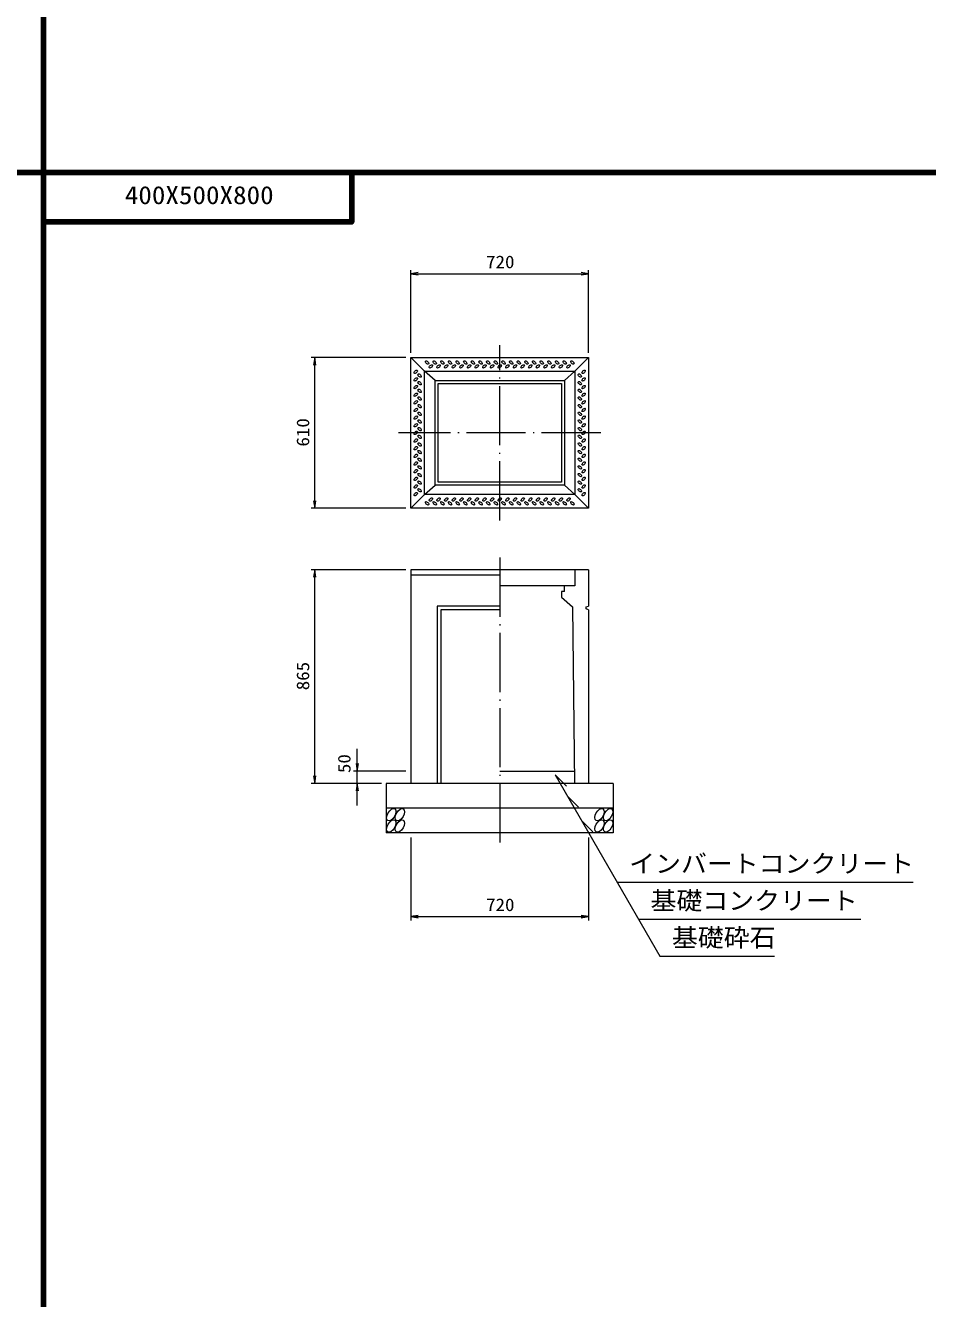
# Model space of a CAD drawing. Units: millimetres, scale not verified. Extents: x -8410 to 41710, y -74801 to 5940.
# Drawn here: x 12037 to 15694, y -26252 to -21094 of the extents above; entities that cross this region are included whole.
import ezdxf
from ezdxf.enums import TextEntityAlignment as Align

# ---------------------------------------------------------------- set-up
doc = ezdxf.new("R2010")
doc.units = ezdxf.units.MM
doc.header["$LTSCALE"] = 20
doc.linetypes.add('LONG_DASHED_DOTTED', pattern=[15.25, 12, -1.5, 0.25, -1.5])
for name, color, linetype, lineweight in [('0-0_グループ[0](0)-D-BMK(0)', 2, 'LONG_DASHED_DOTTED', 13), ('0-1_グループ[0](0)-D-STR(1)', 1, 'Continuous', 13), ('0-2_グループ[0](0)-D-STR-DIM(2)', 7, 'Continuous', 13), ('0-3_グループ[0](0)-D-STR-HTXT(3)', 7, 'Continuous', 13), ('0-5_グループ[0](0)-D-TTL(5)', 2, 'Continuous', 140)]:
    doc.layers.add(name, color=color, linetype=linetype, lineweight=lineweight)
doc.layers.add('0-4_グループ[0](0)-D-STR-TXT(4)', color=7, linetype='Continuous')
doc.layers.add('0-6_グループ[0](0)-D-TTL-TXT(6)', color=7, linetype='Continuous')
doc.styles.add('ＭＳ ゴシック', font='')
doc.styles.get('ＭＳ ゴシック').set_extended_font_data('MS Gothic')

msp = doc.modelspace()

# ---------------------------------------------------------------- linework, layer by layer
at = {"layer": '0-0_グループ[0](0)-D-BMK(0)'}
for p, q in [((13960, -23100), (13960, -22390)), ((14370, -22745), (13550, -22745)), ((13960, -23250), (13960, -24415))]:
    msp.add_line(p, q, dxfattribs=at)
at = {"layer": '0-1_グループ[0](0)-D-STR(1)'}
for p, q in [((13600, -22440), (14320, -22440)), ((13600, -23050), (13600, -22440)), ((14320, -22440), (14320, -23050)), ((13655, -22495), (14265, -22495)), ((13655, -22995), (13655, -22495)), ((13698, -22957), (13698, -22533)), ((13698, -22533), (14222, -22533)), ((14222, -22533), (14222, -22957)), ((14265, -22495), (14265, -22995)), ((13710, -22945), (13710, -22545)), ((13710, -22545), (14210, -22545)), ((14210, -22545), (14210, -22945)), ((14210, -22945), (13710, -22945)), ((14265, -22995), (13655, -22995)), ((14222, -22957), (13698, -22957)), ((14320, -23050), (13600, -23050)), ((14320, -23300), (13600, -23300)), ((13600, -23300), (13600, -24165)), ((14320, -23300), (14320, -23446.5)), ((13960, -23322), (13600, -23322)), ((14222, -23387), (14222, -23365)), ((14210, -23387), (14210, -23410)), ((14222, -23387), (14210, -23387)), ((14210, -23410), (14255, -23450)), ((13960, -23446.5), (13706.5, -23446.5)), ((13706.5, -23446.5), (13706.5, -24165)), ((14255, -23450), (14262.58, -24165)), ((14310, -23450), (14320, -23446.5)), ((14320, -23461.5), (14320, -24165)), ((13960, -24115), (14262.05, -24115)), ((14420, -24165), (14420, -24365)), ((14420, -24265), (13500, -24265)), ((14420, -24365), (13500, -24365))]:
    msp.add_line(p, q, dxfattribs=at)
for points in [[(13698, -22533), (13655, -22495), (13600, -22440)], [(14222, -22533), (14265, -22495), (14320, -22440)], [(13600, -23050), (13655, -22995), (13698, -22957)], [(14320, -23050), (14265, -22995), (14222, -22957)], [(14265, -23300), (14265, -23365), (13960, -23365)], [(13960, -23461.5), (13721.5, -23461.5), (13721.5, -24165)], [(14320, -23461.5), (14310, -23458), (14310, -23450)], [(14420, -24165), (13500, -24165), (13500, -24365)]]:
    msp.add_lwpolyline(points, dxfattribs=at)
for centre, major_axis, ratio in [((13619.75, -22497), (-6.01, -6.01), 0.529412), ((13665.5, -22459.75), (-6.01, 6.01), 0.529412), ((13681, -22475.25), (6.01, 6.01), 0.529412), ((13696.5, -22459.75), (-6.01, 6.01), 0.529412), ((13712, -22475.25), (6.01, 6.01), 0.529412), ((13727.5, -22459.75), (-6.01, 6.01), 0.529412), ((13743, -22475.25), (6.01, 6.01), 0.529412), ((13758.5, -22459.75), (-6.01, 6.01), 0.529412), ((13774, -22475.25), (6.01, 6.01), 0.529412), ((13789.5, -22459.75), (-6.01, 6.01), 0.529412), ((13805, -22475.25), (6.01, 6.01), 0.529412), ((13820.5, -22459.75), (-6.01, 6.01), 0.529412), ((13836, -22475.25), (6.01, 6.01), 0.529412), ((13851.5, -22459.75), (-6.01, 6.01), 0.529412), ((13867, -22475.25), (6.01, 6.01), 0.529412), ((13882.5, -22459.75), (-6.01, 6.01), 0.529412), ((13898, -22475.25), (6.01, 6.01), 0.529412), ((13913.5, -22459.75), (-6.01, 6.01), 0.529412), ((13929, -22475.25), (6.01, 6.01), 0.529412), ((13944.5, -22459.75), (-6.01, 6.01), 0.529412), ((13960, -22475.25), (6.01, 6.01), 0.529412), ((13975.5, -22459.75), (-6.01, 6.01), 0.529412), ((13991, -22475.25), (6.01, 6.01), 0.529412), ((14006.5, -22459.75), (-6.01, 6.01), 0.529412), ((14022, -22475.25), (6.01, 6.01), 0.529412), ((14037.5, -22459.75), (-6.01, 6.01), 0.529412), ((14053, -22475.25), (6.01, 6.01), 0.529412), ((14068.5, -22459.75), (-6.01, 6.01), 0.529412), ((14084, -22475.25), (6.01, 6.01), 0.529412), ((14099.5, -22459.75), (-6.01, 6.01), 0.529412), ((14115, -22475.25), (6.01, 6.01), 0.529412), ((14130.5, -22459.75), (-6.01, 6.01), 0.529412), ((14146, -22475.25), (6.01, 6.01), 0.529412), ((14161.5, -22459.75), (-6.01, 6.01), 0.529412), ((14177, -22475.25), (6.01, 6.01), 0.529412), ((14192.5, -22459.75), (-6.01, 6.01), 0.529412), ((14208, -22475.25), (6.01, 6.01), 0.529412), ((14223.5, -22459.75), (-6.01, 6.01), 0.529412), ((14239, -22475.25), (6.01, 6.01), 0.529412), ((14254.5, -22459.75), (-6.01, 6.01), 0.529412), ((14300.25, -22497), (6.01, 6.01), 0.529412), ((13619.75, -22528), (-6.01, -6.01), 0.529412), ((13635.25, -22512.5), (-6.01, 6.01), 0.529412), ((13635.25, -22543.5), (-6.01, 6.01), 0.529412), ((14284.75, -22512.5), (6.01, -6.01), 0.529412), ((14284.75, -22543.5), (6.01, -6.01), 0.529412), ((14300.25, -22528), (6.01, 6.01), 0.529412), ((13619.75, -22559), (-6.01, -6.01), 0.529412), ((13619.75, -22590), (-6.01, -6.01), 0.529412), ((13635.25, -22574.5), (-6.01, 6.01), 0.529412), ((14284.75, -22574.5), (6.01, -6.01), 0.529412), ((14300.25, -22559), (6.01, 6.01), 0.529412), ((14300.25, -22590), (6.01, 6.01), 0.529412), ((13619.75, -22621), (-6.01, -6.01), 0.529412), ((13619.75, -22652), (-6.01, -6.01), 0.529412), ((13635.25, -22605.5), (-6.01, 6.01), 0.529412), ((13635.25, -22636.5), (-6.01, 6.01), 0.529412), ((14284.75, -22605.5), (6.01, -6.01), 0.529412), ((14284.75, -22636.5), (6.01, -6.01), 0.529412), ((14300.25, -22621), (6.01, 6.01), 0.529412), ((14300.25, -22652), (6.01, 6.01), 0.529412), ((13619.75, -22683), (-6.01, -6.01), 0.529412), ((13635.25, -22667.5), (-6.01, 6.01), 0.529412), ((13635.25, -22698.5), (-6.01, 6.01), 0.529412), ((14284.75, -22667.5), (6.01, -6.01), 0.529412), ((14284.75, -22698.5), (6.01, -6.01), 0.529412), ((14300.25, -22683), (6.01, 6.01), 0.529412), ((13619.75, -22714), (-6.01, -6.01), 0.529412), ((13619.75, -22745), (-6.01, -6.01), 0.529412), ((13635.25, -22729.5), (-6.01, 6.01), 0.529412), ((14284.75, -22729.5), (6.01, -6.01), 0.529412), ((14300.25, -22714), (6.01, 6.01), 0.529412), ((14300.25, -22745), (6.01, 6.01), 0.529412), ((13619.75, -22776), (-6.01, -6.01), 0.529412), ((13619.75, -22807), (-6.01, -6.01), 0.529412), ((13635.25, -22760.5), (-6.01, 6.01), 0.529412), ((13635.25, -22791.5), (-6.01, 6.01), 0.529412), ((14284.75, -22760.5), (6.01, -6.01), 0.529412), ((14284.75, -22791.5), (6.01, -6.01), 0.529412), ((14300.25, -22776), (6.01, 6.01), 0.529412), ((14300.25, -22807), (6.01, 6.01), 0.529412), ((13619.75, -22838), (-6.01, -6.01), 0.529412), ((13635.25, -22822.5), (-6.01, 6.01), 0.529412), ((13635.25, -22853.5), (-6.01, 6.01), 0.529412), ((14284.75, -22822.5), (6.01, -6.01), 0.529412), ((14284.75, -22853.5), (6.01, -6.01), 0.529412), ((14300.25, -22838), (6.01, 6.01), 0.529412), ((13619.75, -22869), (-6.01, -6.01), 0.529412), ((13619.75, -22900), (-6.01, -6.01), 0.529412), ((13635.25, -22884.5), (-6.01, 6.01), 0.529412), ((14284.75, -22884.5), (6.01, -6.01), 0.529412), ((14300.25, -22869), (6.01, 6.01), 0.529412), ((14300.25, -22900), (6.01, 6.01), 0.529412), ((13619.75, -22931), (-6.01, -6.01), 0.529412), ((13619.75, -22962), (-6.01, -6.01), 0.529412), ((13635.25, -22915.5), (-6.01, 6.01), 0.529412), ((13635.25, -22946.5), (-6.01, 6.01), 0.529412), ((14284.75, -22915.5), (6.01, -6.01), 0.529412), ((14284.75, -22946.5), (6.01, -6.01), 0.529412), ((14300.25, -22931), (6.01, 6.01), 0.529412), ((14300.25, -22962), (6.01, 6.01), 0.529412), ((13619.75, -22993), (-6.01, -6.01), 0.529412), ((13635.25, -22977.5), (-6.01, 6.01), 0.529412), ((13681, -23014.75), (-6.01, -6.01), 0.529412), ((13712, -23014.75), (-6.01, -6.01), 0.529412), ((13743, -23014.75), (-6.01, -6.01), 0.529412), ((13774, -23014.75), (-6.01, -6.01), 0.529412), ((13805, -23014.75), (-6.01, -6.01), 0.529412), ((13836, -23014.75), (-6.01, -6.01), 0.529412), ((13867, -23014.75), (-6.01, -6.01), 0.529412), ((13898, -23014.75), (-6.01, -6.01), 0.529412), ((13929, -23014.75), (-6.01, -6.01), 0.529412), ((13960, -23014.75), (-6.01, -6.01), 0.529412), ((13991, -23014.75), (-6.01, -6.01), 0.529412), ((14022, -23014.75), (-6.01, -6.01), 0.529412), ((14053, -23014.75), (-6.01, -6.01), 0.529412), ((14084, -23014.75), (-6.01, -6.01), 0.529412), ((14115, -23014.75), (-6.01, -6.01), 0.529412), ((14146, -23014.75), (-6.01, -6.01), 0.529412), ((14177, -23014.75), (-6.01, -6.01), 0.529412), ((14208, -23014.75), (-6.01, -6.01), 0.529412), ((14239, -23014.75), (-6.01, -6.01), 0.529412), ((14284.75, -22977.5), (6.01, -6.01), 0.529412), ((14300.25, -22993), (6.01, 6.01), 0.529412), ((13665.5, -23030.25), (6.01, -6.01), 0.529412), ((13696.5, -23030.25), (6.01, -6.01), 0.529412), ((13727.5, -23030.25), (6.01, -6.01), 0.529412), ((13758.5, -23030.25), (6.01, -6.01), 0.529412), ((13789.5, -23030.25), (6.01, -6.01), 0.529412), ((13820.5, -23030.25), (6.01, -6.01), 0.529412), ((13851.5, -23030.25), (6.01, -6.01), 0.529412), ((13882.5, -23030.25), (6.01, -6.01), 0.529412), ((13913.5, -23030.25), (6.01, -6.01), 0.529412), ((13944.5, -23030.25), (6.01, -6.01), 0.529412), ((13975.5, -23030.25), (6.01, -6.01), 0.529412), ((14006.5, -23030.25), (6.01, -6.01), 0.529412), ((14037.5, -23030.25), (6.01, -6.01), 0.529412), ((14068.5, -23030.25), (6.01, -6.01), 0.529412), ((14099.5, -23030.25), (6.01, -6.01), 0.529412), ((14130.5, -23030.25), (6.01, -6.01), 0.529412), ((14161.5, -23030.25), (6.01, -6.01), 0.529412), ((14192.5, -23030.25), (6.01, -6.01), 0.529412), ((14223.5, -23030.25), (6.01, -6.01), 0.529412), ((14254.5, -23030.25), (6.01, -6.01), 0.529412), ((13520.43, -24292), (-13.75, -23.82), 0.545455), ((13555.43, -24292), (-13.75, -23.82), 0.545455), ((14364.43, -24292), (-13.75, -23.82), 0.545455), ((14399.43, -24292), (-13.75, -23.82), 0.545455), ((13520.43, -24338), (-13.75, -23.82), 0.545455), ((13555.43, -24338), (-13.75, -23.82), 0.545455), ((14364.43, -24338), (-13.75, -23.82), 0.545455), ((14399.43, -24338), (-13.75, -23.82), 0.545455)]:
    msp.add_ellipse(centre, major_axis=major_axis, ratio=ratio, dxfattribs=at)
at = {"layer": '0-2_グループ[0](0)-D-STR-DIM(2)'}
for p, q in [((13600, -22420), (13600, -22085)), ((13600, -22100), (14320, -22100)), ((14320, -22420), (14320, -22085)), ((13580, -22440), (13195, -22440)), ((13210, -23050), (13210, -22440)), ((13580, -23050), (13195, -23050)), ((13580, -23300), (13195, -23300)), ((13210, -24165), (13210, -23300)), ((13382.48, -24255), (13382.48, -24025)), ((13382.48, -24115), (13382.48, -24025)), ((13580, -24115), (13367.48, -24115)), ((13480, -24165), (13195, -24165)), ((13480, -24165), (13367.48, -24165)), ((13382.48, -24255), (13382.48, -24165)), ((13600, -24385), (13600, -24720)), ((14320, -24385), (14320, -24720)), ((13600, -24705), (14320, -24705))]:
    msp.add_line(p, q, dxfattribs=at)
for points in [[(13630, -22095), (13600, -22100), (13630, -22105)], [(14290, -22105), (14320, -22100), (14290, -22095)], [(13215, -22470), (13210, -22440), (13205, -22470)], [(13205, -23020), (13210, -23050), (13215, -23020)], [(13215, -23330), (13210, -23300), (13205, -23330)], [(13377.48, -24085), (13382.48, -24115), (13387.48, -24085)], [(13205, -24135), (13210, -24165), (13215, -24135)], [(13387.48, -24195), (13382.48, -24165), (13377.48, -24195)], [(13630, -24700), (13600, -24705), (13630, -24710)], [(14290, -24710), (14320, -24705), (14290, -24700)]]:
    msp.add_lwpolyline(points, dxfattribs=at)
at = {"layer": '0-3_グループ[0](0)-D-STR-HTXT(3)'}
for p, q in [((14185, -24130), (14609.35, -24865)), ((14185, -24130), (14230.75, -24175.75)), ((14234.07, -24215), (14279.83, -24260.75)), ((14291.81, -24315), (14337.56, -24360.75)), ((14436.15, -24565), (15636.75, -24565)), ((14522.75, -24715), (15424.21, -24715)), ((14609.35, -24865), (15073.55, -24865))]:
    msp.add_line(p, q, dxfattribs=at)
at = {"layer": '0-5_グループ[0](0)-D-TTL(5)'}
for p, q in [((12110, -21690), (12110, -5940)), ((8410, -21690), (41710, -21690)), ((8410, -21690), (34310, -21690)), ((12110, -37440), (12110, -21690)), ((13360, -21890), (13360, -21690)), ((12110, -21890), (13360, -21890))]:
    msp.add_line(p, q, dxfattribs=at)
msp.add_lwpolyline([(12110, -21890), (13360, -21890), (13360, -21690)], dxfattribs=at)
msp.add_lwpolyline([(12110, -21890), (13360, -21890), (13360, -21690)], dxfattribs=at)
msp.add_lwpolyline([(12110, -21890), (13360, -21890), (13360, -21690)], dxfattribs=at)

# ---------------------------------------------------------------- texts
at = {"layer": '0-2_グループ[0](0)-D-STR-DIM(2)', "style": 'ＭＳ ゴシック', "width": 1.1}
for p in [(13904.7, -22093), (13904.7, -24698)]:
    msp.add_text('720', height=51.32, dxfattribs=at).set_placement(p, align=Align.BOTTOM_LEFT)
for s, p in [('610', (13203, -22800.3)), ('865', (13203, -23787.8)), ('50', (13370.47, -24123.3))]:
    msp.add_text(s, height=51.32, rotation=90, dxfattribs=at).set_placement(p, align=Align.BOTTOM_LEFT)
at = {"layer": '0-4_グループ[0](0)-D-STR-TXT(4)', "style": 'ＭＳ ゴシック', "width": 1.05}
for s, p in [('インバートコンクリート', (14484.85, -24548.68)), ('基礎コンクリート', (14571.45, -24698.68)), ('基礎砕石', (14658.06, -24848.68))]:
    msp.add_text(s, height=73.31, dxfattribs=at).set_placement(p, align=Align.BOTTOM_LEFT)
at = {"layer": '0-6_グループ[0](0)-D-TTL-TXT(6)', "style": 'ＭＳ ゴシック', "width": 1.1}
msp.add_text('400X500X800', height=73.31, dxfattribs=at).set_placement((12440, -21840), align=Align.BOTTOM_LEFT)

doc.saveas('drawing.dxf')
